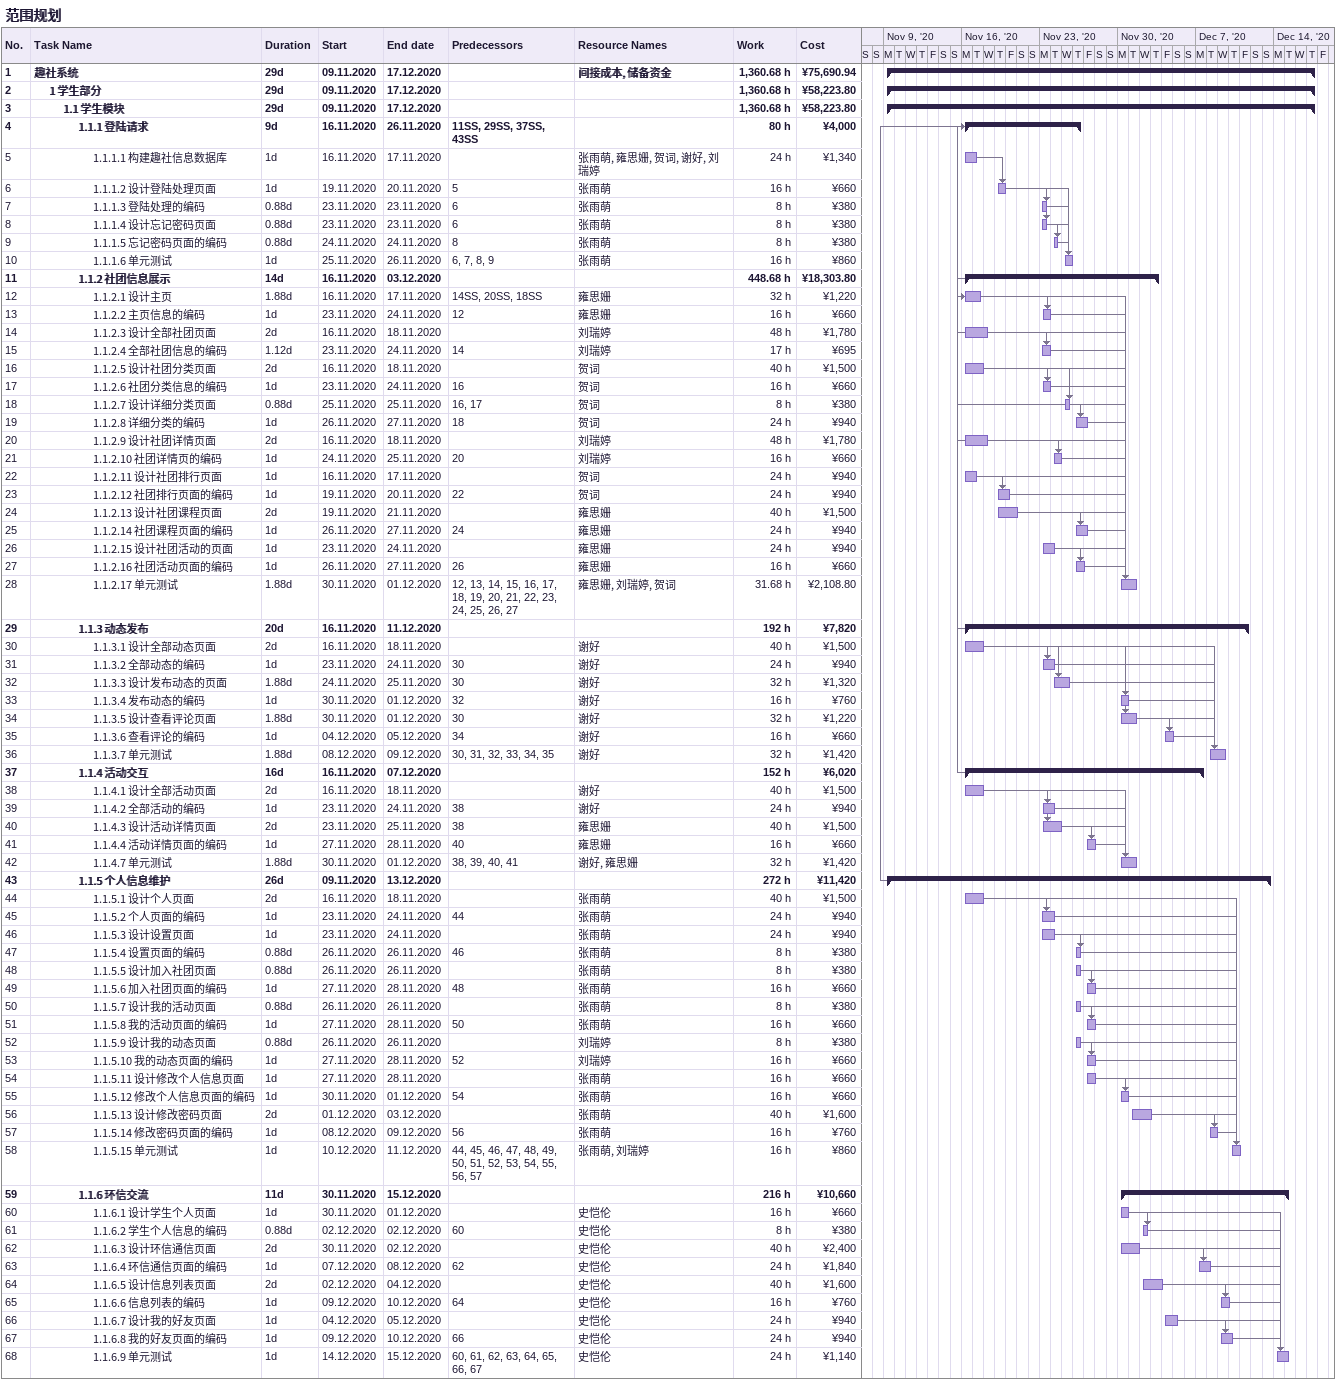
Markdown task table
范围规划

| ID | Level | Task | Duration | Start | Finish | Predecessors | Resources | Work (h) | Cost (¥) |
|---|---|---|---|---|---|---|---|---|---|
| 1 | 1 | **趣社系统** | 29d | 2020-11-09 | 2020-12-17 |  | 间接成本, 储备资金 | 1360.68 | 75690.94 |
| 2 | 2 | **1 学生部分** | 29d | 2020-11-09 | 2020-12-17 |  |  | 1360.68 | 58223.80 |
| 3 | 3 | **1.1 学生模块** | 29d | 2020-11-09 | 2020-12-17 |  |  | 1360.68 | 58223.80 |
| 4 | 4 | **1.1.1 登陆请求** | 9d | 2020-11-16 | 2020-11-26 | 11SS, 29SS, 37SS, 43SS |  | 80 | 4000 |
| 5 | 5 | 1.1.1.1 构建趣社信息数据库 | 1d | 2020-11-16 | 2020-11-17 |  | 张雨萌, 雍思姗, 贺词, 谢好, 刘瑞婷 | 24 | 1340 |
| 6 | 5 | 1.1.1.2 设计登陆处理页面 | 1d | 2020-11-19 | 2020-11-20 | 5 | 张雨萌 | 16 | 660 |
| 7 | 5 | 1.1.1.3 登陆处理的编码 | 0.88d | 2020-11-23 | 2020-11-23 | 6 | 张雨萌 | 8 | 380 |
| 8 | 5 | 1.1.1.4 设计忘记密码页面 | 0.88d | 2020-11-23 | 2020-11-23 | 6 | 张雨萌 | 8 | 380 |
| 9 | 5 | 1.1.1.5 忘记密码页面的编码 | 0.88d | 2020-11-24 | 2020-11-24 | 8 | 张雨萌 | 8 | 380 |
| 10 | 5 | 1.1.1.6 单元测试 | 1d | 2020-11-25 | 2020-11-26 | 6, 7, 8, 9 | 张雨萌 | 16 | 860 |
| 11 | 4 | **1.1.2 社团信息展示** | 14d | 2020-11-16 | 2020-12-03 |  |  | 448.68 | 18303.80 |
| 12 | 5 | 1.1.2.1 设计主页 | 1.88d | 2020-11-16 | 2020-11-17 | 14SS, 20SS, 18SS | 雍思姗 | 32 | 1220 |
| 13 | 5 | 1.1.2.2 主页信息的编码 | 1d | 2020-11-23 | 2020-11-24 | 12 | 雍思姗 | 16 | 660 |
| 14 | 5 | 1.1.2.3 设计全部社团页面 | 2d | 2020-11-16 | 2020-11-18 |  | 刘瑞婷 | 48 | 1780 |
| 15 | 5 | 1.1.2.4 全部社团信息的编码 | 1.12d | 2020-11-23 | 2020-11-24 | 14 | 刘瑞婷 | 17 | 695 |
| 16 | 5 | 1.1.2.5 设计社团分类页面 | 2d | 2020-11-16 | 2020-11-18 |  | 贺词 | 40 | 1500 |
| 17 | 5 | 1.1.2.6 社团分类信息的编码 | 1d | 2020-11-23 | 2020-11-24 | 16 | 贺词 | 16 | 660 |
| 18 | 5 | 1.1.2.7 设计详细分类页面 | 0.88d | 2020-11-25 | 2020-11-25 | 16, 17 | 贺词 | 8 | 380 |
| 19 | 5 | 1.1.2.8 详细分类的编码 | 1d | 2020-11-26 | 2020-11-27 | 18 | 贺词 | 24 | 940 |
| 20 | 5 | 1.1.2.9 设计社团详情页面 | 2d | 2020-11-16 | 2020-11-18 |  | 刘瑞婷 | 48 | 1780 |
| 21 | 5 | 1.1.2.10 社团详情页的编码 | 1d | 2020-11-24 | 2020-11-25 | 20 | 刘瑞婷 | 16 | 660 |
| 22 | 5 | 1.1.2.11 设计社团排行页面 | 1d | 2020-11-16 | 2020-11-17 |  | 贺词 | 24 | 940 |
| 23 | 5 | 1.1.2.12 社团排行页面的编码 | 1d | 2020-11-19 | 2020-11-20 | 22 | 贺词 | 24 | 940 |
| 24 | 5 | 1.1.2.13 设计社团课程页面 | 2d | 2020-11-19 | 2020-11-21 |  | 雍思姗 | 40 | 1500 |
| 25 | 5 | 1.1.2.14 社团课程页面的编码 | 1d | 2020-11-26 | 2020-11-27 | 24 | 雍思姗 | 24 | 940 |
| 26 | 5 | 1.1.2.15 设计社团活动的页面 | 1d | 2020-11-23 | 2020-11-24 |  | 雍思姗 | 24 | 940 |
| 27 | 5 | 1.1.2.16 社团活动页面的编码 | 1d | 2020-11-26 | 2020-11-27 | 26 | 雍思姗 | 16 | 660 |
| 28 | 5 | 1.1.2.17 单元测试 | 1.88d | 2020-11-30 | 2020-12-01 | 12, 13, 14, 15, 16, 17, 18, 19, 20, 21, 22, 23, 24, 25, 26, 27 | 雍思姗, 刘瑞婷, 贺词 | 31.68 | 2108.80 |
| 29 | 4 | **1.1.3 动态发布** | 20d | 2020-11-16 | 2020-12-11 |  |  | 192 | 7820 |
| 30 | 5 | 1.1.3.1 设计全部动态页面 | 2d | 2020-11-16 | 2020-11-18 |  | 谢好 | 40 | 1500 |
| 31 | 5 | 1.1.3.2 全部动态的编码 | 1d | 2020-11-23 | 2020-11-24 | 30 | 谢好 | 24 | 940 |
| 32 | 5 | 1.1.3.3 设计发布动态的页面 | 1.88d | 2020-11-24 | 2020-11-25 | 30 | 谢好 | 32 | 1320 |
| 33 | 5 | 1.1.3.4 发布动态的编码 | 1d | 2020-11-30 | 2020-12-01 | 32 | 谢好 | 16 | 760 |
| 34 | 5 | 1.1.3.5 设计查看评论页面 | 1.88d | 2020-11-30 | 2020-12-01 | 30 | 谢好 | 32 | 1220 |
| 35 | 5 | 1.1.3.6 查看评论的编码 | 1d | 2020-12-04 | 2020-12-05 | 34 | 谢好 | 16 | 660 |
| 36 | 5 | 1.1.3.7 单元测试 | 1.88d | 2020-12-08 | 2020-12-09 | 30, 31, 32, 33, 34, 35 | 谢好 | 32 | 1420 |
| 37 | 4 | **1.1.4 活动交互** | 16d | 2020-11-16 | 2020-12-07 |  |  | 152 | 6020 |
| 38 | 5 | 1.1.4.1 设计全部活动页面 | 2d | 2020-11-16 | 2020-11-18 |  | 谢好 | 40 | 1500 |
| 39 | 5 | 1.1.4.2 全部活动的编码 | 1d | 2020-11-23 | 2020-11-24 | 38 | 谢好 | 24 | 940 |
| 40 | 5 | 1.1.4.3 设计活动详情页面 | 2d | 2020-11-23 | 2020-11-25 | 38 | 雍思姗 | 40 | 1500 |
| 41 | 5 | 1.1.4.4 活动详情页面的编码 | 1d | 2020-11-27 | 2020-11-28 | 40 | 雍思姗 | 16 | 660 |
| 42 | 5 | 1.1.4.7 单元测试 | 1.88d | 2020-11-30 | 2020-12-01 | 38, 39, 40, 41 | 谢好, 雍思姗 | 32 | 1420 |
| 43 | 4 | **1.1.5 个人信息维护** | 26d | 2020-11-09 | 2020-12-13 |  |  | 272 | 11420 |
| 44 | 5 | 1.1.5.1 设计个人页面 | 2d | 2020-11-16 | 2020-11-18 |  | 张雨萌 | 40 | 1500 |
| 45 | 5 | 1.1.5.2 个人页面的编码 | 1d | 2020-11-23 | 2020-11-24 | 44 | 张雨萌 | 24 | 940 |
| 46 | 5 | 1.1.5.3 设计设置页面 | 1d | 2020-11-23 | 2020-11-24 |  | 张雨萌 | 24 | 940 |
| 47 | 5 | 1.1.5.4 设置页面的编码 | 0.88d | 2020-11-26 | 2020-11-26 | 46 | 张雨萌 | 8 | 380 |
| 48 | 5 | 1.1.5.5 设计加入社团页面 | 0.88d | 2020-11-26 | 2020-11-26 |  | 张雨萌 | 8 | 380 |
| 49 | 5 | 1.1.5.6 加入社团页面的编码 | 1d | 2020-11-27 | 2020-11-28 | 48 | 张雨萌 | 16 | 660 |
| 50 | 5 | 1.1.5.7 设计我的活动页面 | 0.88d | 2020-11-26 | 2020-11-26 |  | 张雨萌 | 8 | 380 |
| 51 | 5 | 1.1.5.8 我的活动页面的编码 | 1d | 2020-11-27 | 2020-11-28 | 50 | 张雨萌 | 16 | 660 |
| 52 | 5 | 1.1.5.9 设计我的动态页面 | 0.88d | 2020-11-26 | 2020-11-26 |  | 刘瑞婷 | 8 | 380 |
| 53 | 5 | 1.1.5.10 我的动态页面的编码 | 1d | 2020-11-27 | 2020-11-28 | 52 | 刘瑞婷 | 16 | 660 |
| 54 | 5 | 1.1.5.11 设计修改个人信息页面 | 1d | 2020-11-27 | 2020-11-28 |  | 张雨萌 | 16 | 660 |
| 55 | 5 | 1.1.5.12 修改个人信息页面的编码 | 1d | 2020-11-30 | 2020-12-01 | 54 | 张雨萌 | 16 | 660 |
| 56 | 5 | 1.1.5.13 设计修改密码页面 | 2d | 2020-12-01 | 2020-12-03 |  | 张雨萌 | 40 | 1600 |
| 57 | 5 | 1.1.5.14 修改密码页面的编码 | 1d | 2020-12-08 | 2020-12-09 | 56 | 张雨萌 | 16 | 760 |
| 58 | 5 | 1.1.5.15 单元测试 | 1d | 2020-12-10 | 2020-12-11 | 44, 45, 46, 47, 48, 49, 50, 51, 52, 53, 54, 55, 56, 57 | 张雨萌, 刘瑞婷 | 16 | 860 |
| 59 | 4 | **1.1.6 环信交流** | 11d | 2020-11-30 | 2020-12-15 |  |  | 216 | 10660 |
| 60 | 5 | 1.1.6.1 设计学生个人页面 | 1d | 2020-11-30 | 2020-12-01 |  | 史恺伦 | 16 | 660 |
| 61 | 5 | 1.1.6.2 学生个人信息的编码 | 0.88d | 2020-12-02 | 2020-12-02 | 60 | 史恺伦 | 8 | 380 |
| 62 | 5 | 1.1.6.3 设计环信通信页面 | 2d | 2020-11-30 | 2020-12-02 |  | 史恺伦 | 40 | 2400 |
| 63 | 5 | 1.1.6.4 环信通信页面的编码 | 1d | 2020-12-07 | 2020-12-08 | 62 | 史恺伦 | 24 | 1840 |
| 64 | 5 | 1.1.6.5 设计信息列表页面 | 2d | 2020-12-02 | 2020-12-04 |  | 史恺伦 | 40 | 1600 |
| 65 | 5 | 1.1.6.6 信息列表的编码 | 1d | 2020-12-09 | 2020-12-10 | 64 | 史恺伦 | 16 | 760 |
| 66 | 5 | 1.1.6.7 设计我的好友页面 | 1d | 2020-12-04 | 2020-12-05 |  | 史恺伦 | 24 | 940 |
| 67 | 5 | 1.1.6.8 我的好友页面的编码 | 1d | 2020-12-09 | 2020-12-10 | 66 | 史恺伦 | 24 | 940 |
| 68 | 5 | 1.1.6.9 单元测试 | 1d | 2020-12-14 | 2020-12-15 | 60, 61, 62, 63, 64, 65, 66, 67 | 史恺伦 | 24 | 1140 |
